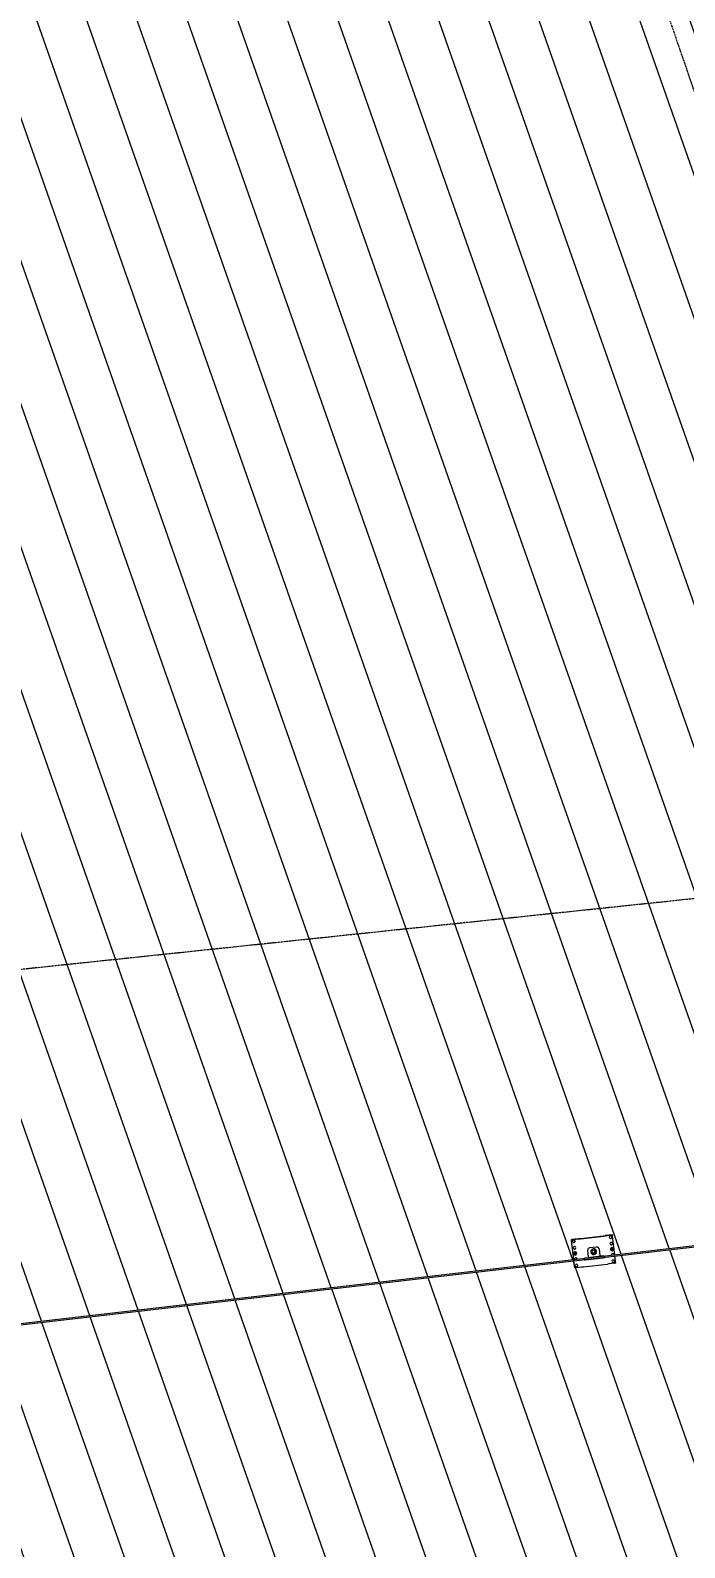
# Model space of a CAD drawing. Header units: millimetres. Extents: x -2355779 to -2216356, y 3874558 to 4068437.
# Drawn here: x -2342895 to -2338298, y 3975290 to 3985942 of the extents above; entities that cross this region are included whole.
import ezdxf

# ---------------------------------------------------------------- set-up
doc = ezdxf.new("R2010")
doc.units = ezdxf.units.MM
doc.linetypes.add('Grid Line', pattern=[21, 12, -3, 3, -3])
for name, color, linetype, lineweight in [('A-ANNO-DIMS', 211, 'Continuous', 5), ('A-ANNO-DIMS-200', 211, 'Continuous', 5), ('A-ROOF-PATT', 132, 'Continuous', 5), ('Q-SPCQ', 91, 'Continuous', 5), ('S-GRID', 1, 'Continuous', 5)]:
    doc.layers.add(name, color=color, linetype=linetype, lineweight=lineweight)
doc.styles.add('Arial', font='arial.ttf', dxfattribs={"height": 500})
doc.dimstyles.new('2_5-Diagonal-_deg_-Decimal_O', dxfattribs={"dimscale": 304.8, "dimtxt": 510.1297, "dimasz": 0.984252, "dimexe": 0.656168, "dimexo": 0.0625, "dimgap": 0.984252, "dimtad": 1, "dimdec": 0, "dimzin": 0, "dimdsep": 46, "dimtxsty": 'Arial', "dimblk1": 'OBLIQUE', "dimblk2": 'OBLIQUE', "dimsah": 1, "dimcen": 0.09, "dimdle": 0.656168, "dimazin": 0, "dimtfac": 1, "dimtdec": 4, "dimtix": 1, "dimtmove": 0, "dimatfit": 3, "dimfxl": 3.28084, "dimfxlon": 1, "dimtvp": 1, "dimtfill": 1, "dimtolj": 1, "dimtzin": 0, "dimlwd": 15, "dimlwe": 15, "dimarcsym": 2})

# ---------------------------------------------------------------- blocks, each defined once
blk = doc.blocks.new('Static Line_Sayfa_Metal Deck_Pan Mount - Up to 15 _ pitch - Max 2 Users-1848369-GA - Part B 6m')
at = {"layer": 'Q-SPCQ'}
for p, q in [((-2316004, 3979980), (-2348376, 3976236)), ((-2348376, 3976228), (-2316003, 3979972)), ((-2339044, 3977459), (-2339094, 3977453)), ((-2339094, 3977453), (-2339044, 3977459)), ((-2339093, 3977443), (-2339094, 3977453)), ((-2339078, 3977310), (-2339093, 3977443)), ((-2339086, 3977437), (-2339086, 3977437)), ((-2339045, 3977458), (-2339084, 3977454)), ((-2339084, 3977454), (-2339047, 3977458)), ((-2339069, 3977443), (-2339069, 3977443)), ((-2339046, 3977458), (-2339032, 3977457)), ((-2339031, 3977458), (-2339044, 3977459)), ((-2339044, 3977459), (-2339044, 3977459)), ((-2339031, 3977457), (-2338867, 3977476)), ((-2338868, 3977476), (-2339030, 3977458)), ((-2338856, 3977480), (-2338867, 3977477)), ((-2338866, 3977477), (-2338854, 3977480)), ((-2338856, 3977480), (-2338806, 3977486)), ((-2338806, 3977486), (-2338856, 3977481)), ((-2338816, 3977485), (-2338855, 3977480)), ((-2338853, 3977481), (-2338816, 3977485)), ((-2338828, 3977467), (-2338828, 3977467)), ((-2338811, 3977473), (-2338811, 3977473)), ((-2338806, 3977486), (-2338806, 3977486)), ((-2338805, 3977476), (-2338806, 3977486)), ((-2338805, 3977478), (-2338805, 3977478)), ((-2338789, 3977343), (-2338805, 3977476)), ((-2339081, 3977392), (-2339081, 3977392)), ((-2339068, 3977361), (-2339073, 3977357)), ((-2339073, 3977358), (-2339068, 3977361)), ((-2339072, 3977352), (-2339073, 3977358)), ((-2339073, 3977357), (-2339072, 3977352)), ((-2339072, 3977352), (-2339067, 3977350)), ((-2339063, 3977358), (-2339068, 3977361)), ((-2339068, 3977361), (-2339068, 3977361)), ((-2339068, 3977361), (-2339063, 3977359)), ((-2339067, 3977350), (-2339062, 3977353)), ((-2339064, 3977398), (-2339064, 3977398)), ((-2339062, 3977353), (-2339063, 3977358)), ((-2338869, 3977338), (-2338995, 3977323)), ((-2338994, 3977310), (-2338868, 3977325)), ((-2338973, 3977329), (-2338979, 3977378)), ((-2338916, 3977400), (-2338966, 3977394)), ((-2338916, 3977400), (-2338966, 3977395)), ((-2338956, 3977361), (-2338956, 3977361)), ((-2338949, 3977364), (-2338948, 3977363)), ((-2338947, 3977364), (-2338947, 3977364)), ((-2338928, 3977370), (-2338928, 3977370)), ((-2338926, 3977371), (-2338926, 3977371)), ((-2338919, 3977374), (-2338919, 3977374)), ((-2338900, 3977390), (-2338900, 3977390)), ((-2338900, 3977387), (-2338894, 3977338)), ((-2338869, 3977338), (-2338867, 3977338)), ((-2338868, 3977325), (-2338866, 3977326)), ((-2338863, 3977337), (-2338867, 3977338)), ((-2338866, 3977326), (-2338862, 3977327)), ((-2338822, 3977422), (-2338822, 3977422)), ((-2338810, 3977391), (-2338815, 3977387)), ((-2338815, 3977387), (-2338814, 3977382)), ((-2338810, 3977391), (-2338814, 3977387)), ((-2338814, 3977387), (-2338814, 3977382)), ((-2338814, 3977382), (-2338809, 3977379)), ((-2338813, 3977342), (-2338813, 3977342)), ((-2338813, 3977342), (-2338813, 3977342)), ((-2338805, 3977389), (-2338810, 3977391)), ((-2338805, 3977388), (-2338810, 3977391)), ((-2338810, 3977391), (-2338810, 3977391)), ((-2338809, 3977379), (-2338804, 3977383)), ((-2338805, 3977428), (-2338805, 3977428)), ((-2338804, 3977383), (-2338805, 3977388)), ((-2338796, 3977348), (-2338796, 3977348)), ((-2338784, 3977298), (-2338789, 3977338)), ((-2339072, 3977264), (-2339077, 3977305)), ((-2339072, 3977313), (-2339071, 3977312)), ((-2339072, 3977313), (-2339072, 3977313)), ((-2339071, 3977254), (-2339072, 3977264)), ((-2339072, 3977262), (-2339072, 3977262)), ((-2339062, 3977255), (-2339071, 3977254)), ((-2339066, 3977267), (-2339066, 3977267)), ((-2339024, 3977260), (-2339061, 3977255)), ((-2339055, 3977318), (-2339055, 3977319)), ((-2339049, 3977273), (-2339049, 3977273)), ((-2339010, 3977259), (-2339023, 3977260)), ((-2338844, 3977278), (-2339009, 3977259)), ((-2338998, 3977323), (-2339002, 3977321)), ((-2339001, 3977311), (-2338996, 3977310)), ((-2338995, 3977323), (-2338998, 3977323)), ((-2338994, 3977310), (-2338996, 3977310)), ((-2338831, 3977282), (-2338843, 3977278)), ((-2338793, 3977286), (-2338830, 3977282)), ((-2338808, 3977297), (-2338808, 3977297)), ((-2338783, 3977288), (-2338792, 3977287)), ((-2338791, 3977303), (-2338791, 3977303)), ((-2338783, 3977288), (-2338784, 3977298))]:
    blk.add_line(p, q, dxfattribs=at)
at = {"layer": 'Q-SPCQ', "flags": 128}
for points in [[(-2339086, 3977437), (-2339086, 3977437), (-2339086, 3977437), (-2339085, 3977436), (-2339085, 3977436), (-2339085, 3977436), (-2339085, 3977435), (-2339085, 3977435), (-2339085, 3977435), (-2339084, 3977434), (-2339084, 3977434), (-2339084, 3977434), (-2339084, 3977434), (-2339083, 3977433), (-2339083, 3977433), (-2339083, 3977433), (-2339082, 3977433), (-2339082, 3977433), (-2339082, 3977432), (-2339082, 3977432), (-2339081, 3977432), (-2339081, 3977432), (-2339081, 3977432), (-2339080, 3977432), (-2339080, 3977432), (-2339079, 3977431), (-2339079, 3977431), (-2339079, 3977431), (-2339078, 3977431), (-2339078, 3977431), (-2339078, 3977431), (-2339077, 3977431), (-2339077, 3977431), (-2339077, 3977431), (-2339076, 3977431)], [(-2339076, 3977431), (-2339076, 3977431), (-2339076, 3977431), (-2339075, 3977431), (-2339075, 3977432), (-2339075, 3977432), (-2339074, 3977432), (-2339074, 3977432), (-2339074, 3977432), (-2339073, 3977432), (-2339073, 3977432), (-2339073, 3977433), (-2339072, 3977433), (-2339072, 3977433), (-2339072, 3977433), (-2339072, 3977433), (-2339071, 3977434), (-2339071, 3977434), (-2339071, 3977434), (-2339071, 3977434), (-2339070, 3977435), (-2339070, 3977435), (-2339070, 3977435), (-2339070, 3977436), (-2339069, 3977436), (-2339069, 3977436), (-2339069, 3977437), (-2339069, 3977437), (-2339069, 3977437), (-2339069, 3977438), (-2339069, 3977438), (-2339069, 3977438), (-2339069, 3977439), (-2339068, 3977439), (-2339068, 3977439), (-2339068, 3977440), (-2339068, 3977440), (-2339068, 3977440), (-2339068, 3977441), (-2339068, 3977441), (-2339068, 3977442), (-2339069, 3977442), (-2339069, 3977442), (-2339069, 3977443), (-2339069, 3977443), (-2339069, 3977443)], [(-2338828, 3977467), (-2338828, 3977467), (-2338827, 3977466), (-2338827, 3977466), (-2338827, 3977466), (-2338827, 3977466), (-2338827, 3977465), (-2338826, 3977465), (-2338826, 3977465), (-2338826, 3977464), (-2338826, 3977464), (-2338826, 3977464), (-2338825, 3977464), (-2338825, 3977463), (-2338825, 3977463), (-2338824, 3977463), (-2338824, 3977463), (-2338824, 3977462), (-2338824, 3977462), (-2338823, 3977462), (-2338823, 3977462), (-2338823, 3977462), (-2338822, 3977462), (-2338822, 3977462), (-2338822, 3977461), (-2338821, 3977461), (-2338821, 3977461), (-2338821, 3977461), (-2338820, 3977461), (-2338820, 3977461), (-2338819, 3977461), (-2338819, 3977461), (-2338819, 3977461), (-2338818, 3977461), (-2338818, 3977461)], [(-2338818, 3977461), (-2338818, 3977461), (-2338817, 3977461), (-2338817, 3977461), (-2338817, 3977461), (-2338816, 3977462), (-2338816, 3977462), (-2338816, 3977462), (-2338815, 3977462), (-2338815, 3977462), (-2338815, 3977462), (-2338814, 3977462), (-2338814, 3977463), (-2338814, 3977463), (-2338814, 3977463), (-2338813, 3977463), (-2338813, 3977464), (-2338813, 3977464), (-2338812, 3977464), (-2338812, 3977464), (-2338812, 3977465), (-2338812, 3977465), (-2338812, 3977465), (-2338811, 3977466), (-2338811, 3977466), (-2338811, 3977466), (-2338811, 3977466), (-2338811, 3977467), (-2338811, 3977467), (-2338811, 3977467), (-2338810, 3977468), (-2338810, 3977468), (-2338810, 3977469), (-2338810, 3977469), (-2338810, 3977469), (-2338810, 3977470), (-2338810, 3977470), (-2338810, 3977470), (-2338810, 3977471), (-2338810, 3977471), (-2338810, 3977471), (-2338810, 3977472), (-2338810, 3977472), (-2338810, 3977472), (-2338811, 3977473), (-2338811, 3977473)], [(-2339081, 3977392), (-2339081, 3977392), (-2339080, 3977391), (-2339080, 3977391), (-2339080, 3977391), (-2339080, 3977390), (-2339080, 3977390), (-2339080, 3977390), (-2339079, 3977389), (-2339079, 3977389), (-2339079, 3977389), (-2339079, 3977389), (-2339078, 3977388), (-2339078, 3977388), (-2339078, 3977388), (-2339078, 3977388), (-2339077, 3977387), (-2339077, 3977387), (-2339077, 3977387), (-2339076, 3977387), (-2339076, 3977387), (-2339076, 3977387), (-2339075, 3977386), (-2339075, 3977386), (-2339075, 3977386), (-2339074, 3977386), (-2339074, 3977386), (-2339074, 3977386), (-2339073, 3977386), (-2339073, 3977386), (-2339072, 3977386), (-2339072, 3977386), (-2339072, 3977386), (-2339071, 3977386), (-2339071, 3977386)], [(-2339071, 3977386), (-2339071, 3977386), (-2339070, 3977386), (-2339070, 3977386), (-2339070, 3977386), (-2339069, 3977386), (-2339069, 3977386), (-2339069, 3977387), (-2339068, 3977387), (-2339068, 3977387), (-2339068, 3977387), (-2339067, 3977387), (-2339067, 3977387), (-2339067, 3977388), (-2339067, 3977388), (-2339066, 3977388), (-2339066, 3977388), (-2339066, 3977389), (-2339066, 3977389), (-2339065, 3977389), (-2339065, 3977389), (-2339065, 3977390), (-2339065, 3977390), (-2339064, 3977390), (-2339064, 3977391), (-2339064, 3977391), (-2339064, 3977391), (-2339064, 3977392), (-2339064, 3977392), (-2339064, 3977392), (-2339063, 3977393), (-2339063, 3977393), (-2339063, 3977393), (-2339063, 3977394), (-2339063, 3977394), (-2339063, 3977394), (-2339063, 3977395), (-2339063, 3977395), (-2339063, 3977395), (-2339063, 3977396), (-2339063, 3977396), (-2339063, 3977397), (-2339063, 3977397), (-2339063, 3977397), (-2339064, 3977398), (-2339064, 3977398)], [(-2338948, 3977363), (-2338948, 3977363), (-2338948, 3977362), (-2338948, 3977362), (-2338948, 3977361), (-2338947, 3977361), (-2338947, 3977361), (-2338947, 3977360), (-2338947, 3977360), (-2338946, 3977359), (-2338946, 3977359), (-2338946, 3977359), (-2338945, 3977358), (-2338945, 3977358), (-2338945, 3977358), (-2338944, 3977358), (-2338944, 3977357), (-2338944, 3977357), (-2338943, 3977357), (-2338943, 3977357), (-2338942, 3977356), (-2338942, 3977356), (-2338941, 3977356), (-2338941, 3977356), (-2338941, 3977356), (-2338940, 3977356), (-2338940, 3977356), (-2338939, 3977355), (-2338939, 3977355), (-2338938, 3977355), (-2338938, 3977355), (-2338937, 3977355), (-2338937, 3977355), (-2338936, 3977355), (-2338936, 3977355)], [(-2338947, 3977364), (-2338946, 3977363), (-2338946, 3977363), (-2338946, 3977363), (-2338946, 3977362), (-2338946, 3977362), (-2338945, 3977362), (-2338945, 3977361), (-2338945, 3977361), (-2338945, 3977361), (-2338945, 3977360), (-2338944, 3977360), (-2338944, 3977360), (-2338944, 3977360), (-2338943, 3977359), (-2338943, 3977359), (-2338943, 3977359), (-2338942, 3977359), (-2338942, 3977358), (-2338942, 3977358), (-2338941, 3977358), (-2338941, 3977358), (-2338941, 3977358), (-2338940, 3977358), (-2338940, 3977358), (-2338940, 3977357), (-2338939, 3977357), (-2338939, 3977357), (-2338938, 3977357), (-2338938, 3977357), (-2338938, 3977357), (-2338937, 3977357), (-2338937, 3977357), (-2338937, 3977357), (-2338936, 3977357)], [(-2338936, 3977355), (-2338936, 3977355), (-2338935, 3977356), (-2338935, 3977356), (-2338934, 3977356), (-2338934, 3977356), (-2338933, 3977356), (-2338933, 3977356), (-2338932, 3977356), (-2338932, 3977357), (-2338932, 3977357), (-2338931, 3977357), (-2338931, 3977357), (-2338930, 3977358), (-2338930, 3977358), (-2338930, 3977358), (-2338929, 3977359), (-2338929, 3977359), (-2338929, 3977359), (-2338928, 3977360), (-2338928, 3977360), (-2338928, 3977360), (-2338928, 3977361), (-2338927, 3977361), (-2338927, 3977361), (-2338927, 3977362), (-2338927, 3977362), (-2338926, 3977363), (-2338926, 3977363), (-2338926, 3977364), (-2338926, 3977364), (-2338926, 3977365), (-2338926, 3977365), (-2338926, 3977365), (-2338926, 3977366), (-2338926, 3977366), (-2338926, 3977367), (-2338926, 3977367), (-2338926, 3977368), (-2338926, 3977368), (-2338926, 3977369), (-2338926, 3977369), (-2338926, 3977370), (-2338926, 3977370), (-2338926, 3977371), (-2338926, 3977371)], [(-2338936, 3977357), (-2338936, 3977357), (-2338935, 3977357), (-2338935, 3977357), (-2338935, 3977358), (-2338934, 3977358), (-2338934, 3977358), (-2338934, 3977358), (-2338933, 3977358), (-2338933, 3977358), (-2338933, 3977358), (-2338932, 3977359), (-2338932, 3977359), (-2338932, 3977359), (-2338931, 3977359), (-2338931, 3977360), (-2338931, 3977360), (-2338930, 3977360), (-2338930, 3977360), (-2338930, 3977361), (-2338930, 3977361), (-2338929, 3977361), (-2338929, 3977362), (-2338929, 3977362), (-2338929, 3977362), (-2338929, 3977363), (-2338928, 3977363), (-2338928, 3977363), (-2338928, 3977364), (-2338928, 3977364), (-2338928, 3977364), (-2338928, 3977365), (-2338928, 3977365), (-2338928, 3977366), (-2338928, 3977366), (-2338928, 3977366), (-2338928, 3977367), (-2338928, 3977367), (-2338928, 3977368), (-2338928, 3977368), (-2338928, 3977368), (-2338928, 3977369), (-2338928, 3977369), (-2338928, 3977369), (-2338928, 3977370), (-2338928, 3977370)], [(-2338822, 3977422), (-2338822, 3977421), (-2338822, 3977421), (-2338822, 3977421), (-2338822, 3977420), (-2338822, 3977420), (-2338821, 3977420), (-2338821, 3977420), (-2338821, 3977419), (-2338821, 3977419), (-2338821, 3977419), (-2338820, 3977418), (-2338820, 3977418), (-2338820, 3977418), (-2338820, 3977418), (-2338819, 3977417), (-2338819, 3977417), (-2338819, 3977417), (-2338818, 3977417), (-2338818, 3977417), (-2338818, 3977417), (-2338817, 3977416), (-2338817, 3977416), (-2338817, 3977416), (-2338816, 3977416), (-2338816, 3977416), (-2338816, 3977416), (-2338815, 3977416), (-2338815, 3977416), (-2338815, 3977416), (-2338814, 3977416), (-2338814, 3977416), (-2338813, 3977416), (-2338813, 3977416), (-2338813, 3977416)], [(-2338813, 3977416), (-2338813, 3977416), (-2338812, 3977416), (-2338812, 3977416), (-2338811, 3977416), (-2338811, 3977416), (-2338811, 3977416), (-2338810, 3977416), (-2338810, 3977417), (-2338810, 3977417), (-2338809, 3977417), (-2338809, 3977417), (-2338809, 3977417), (-2338809, 3977417), (-2338808, 3977418), (-2338808, 3977418), (-2338808, 3977418), (-2338808, 3977418), (-2338807, 3977419), (-2338807, 3977419), (-2338807, 3977419), (-2338807, 3977420), (-2338806, 3977420), (-2338806, 3977420), (-2338806, 3977420), (-2338806, 3977421), (-2338806, 3977421), (-2338806, 3977421), (-2338805, 3977422), (-2338805, 3977422), (-2338805, 3977422), (-2338805, 3977423), (-2338805, 3977423), (-2338805, 3977424), (-2338805, 3977424), (-2338805, 3977424), (-2338805, 3977425), (-2338805, 3977425), (-2338805, 3977425), (-2338805, 3977426), (-2338805, 3977426), (-2338805, 3977426), (-2338805, 3977427), (-2338805, 3977427), (-2338805, 3977427), (-2338805, 3977428)], [(-2338796, 3977344), (-2338796, 3977344), (-2338796, 3977344), (-2338796, 3977345), (-2338796, 3977345), (-2338796, 3977346), (-2338796, 3977346), (-2338796, 3977346), (-2338796, 3977347), (-2338796, 3977347), (-2338796, 3977347), (-2338796, 3977348), (-2338796, 3977348), (-2338796, 3977348)], [(-2339066, 3977267), (-2339066, 3977267), (-2339066, 3977266), (-2339066, 3977266), (-2339066, 3977266), (-2339066, 3977265), (-2339065, 3977265), (-2339065, 3977265), (-2339065, 3977265), (-2339065, 3977264), (-2339064, 3977264), (-2339064, 3977264), (-2339064, 3977264), (-2339064, 3977263), (-2339063, 3977263), (-2339063, 3977263), (-2339063, 3977263), (-2339063, 3977262), (-2339062, 3977262), (-2339062, 3977262), (-2339062, 3977262), (-2339061, 3977262), (-2339061, 3977262), (-2339061, 3977262), (-2339060, 3977261), (-2339060, 3977261), (-2339060, 3977261), (-2339059, 3977261), (-2339059, 3977261), (-2339058, 3977261), (-2339058, 3977261), (-2339058, 3977261), (-2339057, 3977261), (-2339057, 3977261), (-2339057, 3977261)], [(-2339057, 3977261), (-2339056, 3977261), (-2339056, 3977261), (-2339056, 3977261), (-2339055, 3977261), (-2339055, 3977262), (-2339055, 3977262), (-2339054, 3977262), (-2339054, 3977262), (-2339054, 3977262), (-2339053, 3977262), (-2339053, 3977262), (-2339053, 3977263), (-2339052, 3977263), (-2339052, 3977263), (-2339052, 3977263), (-2339052, 3977264), (-2339051, 3977264), (-2339051, 3977264), (-2339051, 3977264), (-2339051, 3977265), (-2339050, 3977265), (-2339050, 3977265), (-2339050, 3977266), (-2339050, 3977266), (-2339050, 3977266), (-2339050, 3977266), (-2339049, 3977267), (-2339049, 3977267), (-2339049, 3977267), (-2339049, 3977268), (-2339049, 3977268), (-2339049, 3977269), (-2339049, 3977269), (-2339049, 3977269), (-2339049, 3977270), (-2339049, 3977270), (-2339049, 3977270), (-2339049, 3977271), (-2339049, 3977271), (-2339049, 3977271), (-2339049, 3977272), (-2339049, 3977272), (-2339049, 3977272), (-2339049, 3977273), (-2339049, 3977273)], [(-2339054, 3977314), (-2339054, 3977314), (-2339054, 3977315), (-2339054, 3977315), (-2339054, 3977315), (-2339054, 3977316), (-2339054, 3977316), (-2339054, 3977316), (-2339054, 3977317), (-2339054, 3977317), (-2339054, 3977317), (-2339054, 3977318), (-2339054, 3977318), (-2339055, 3977318)], [(-2338808, 3977297), (-2338808, 3977297), (-2338808, 3977296), (-2338808, 3977296), (-2338807, 3977296), (-2338807, 3977295), (-2338807, 3977295), (-2338807, 3977295), (-2338807, 3977294), (-2338806, 3977294), (-2338806, 3977294), (-2338806, 3977294), (-2338806, 3977293), (-2338805, 3977293), (-2338805, 3977293), (-2338805, 3977293), (-2338805, 3977293), (-2338804, 3977292), (-2338804, 3977292), (-2338804, 3977292), (-2338803, 3977292), (-2338803, 3977292), (-2338803, 3977292), (-2338802, 3977291), (-2338802, 3977291), (-2338802, 3977291), (-2338801, 3977291), (-2338801, 3977291), (-2338801, 3977291), (-2338800, 3977291), (-2338800, 3977291), (-2338800, 3977291), (-2338799, 3977291), (-2338799, 3977291), (-2338799, 3977291)], [(-2338799, 3977291), (-2338798, 3977291), (-2338798, 3977291), (-2338797, 3977291), (-2338797, 3977291), (-2338797, 3977291), (-2338796, 3977292), (-2338796, 3977292), (-2338796, 3977292), (-2338795, 3977292), (-2338795, 3977292), (-2338795, 3977292), (-2338795, 3977293), (-2338794, 3977293), (-2338794, 3977293), (-2338794, 3977293), (-2338793, 3977293), (-2338793, 3977294), (-2338793, 3977294), (-2338793, 3977294), (-2338792, 3977294), (-2338792, 3977295), (-2338792, 3977295), (-2338792, 3977295), (-2338792, 3977296), (-2338791, 3977296), (-2338791, 3977296), (-2338791, 3977297), (-2338791, 3977297), (-2338791, 3977297), (-2338791, 3977298), (-2338791, 3977298), (-2338791, 3977298), (-2338791, 3977299), (-2338791, 3977299), (-2338791, 3977299), (-2338791, 3977300), (-2338791, 3977300), (-2338791, 3977301), (-2338791, 3977301), (-2338791, 3977301), (-2338791, 3977302), (-2338791, 3977302), (-2338791, 3977302), (-2338791, 3977303), (-2338791, 3977303)]]:
    blk.add_lwpolyline(points, dxfattribs=at)
at = {"layer": 'Q-SPCQ'}
for centre, major_axis, ratio, start_param, end_param in [((-2339083, 3977444), (9.43, 3.32), 0.99863, 1.347635, 2.918431), ((-2339083, 3977444), (9.43, 3.32), 0.99863, 1.347635, 2.918431), ((-2339077, 3977440), (8.49, 2.98), 0.99863, 1.347635, 3.141593), ((-2339077, 3977440), (8.49, 2.98), 0.99863, 3.502719, 4.489228), ((-2339077, 3977440), (8.49, 2.98), 0.99863, 0.300437, 1.347635), ((-2339077, 3977440), (8.49, 2.98), 0.99863, 4.489228, 5.408181), ((-2339077, 3977440), (8.49, 2.98), 0.99863, 5.536425, 6.283185), ((-2339047, 3977458), (0.993, 0.114), 0.051038, 0.263758, 1.582394), ((-2339045, 3977458), (0.993, 0.114), 0.051038, 0.263758, 1.582394), ((-2339031, 3977457), (0.993, 0.114), 0.051038, 3.40535, 4.723987), ((-2339030, 3977458), (0.993, 0.114), 0.051038, 3.40535, 4.723987), ((-2338868, 3977476), (0.993, 0.114), 0.051038, 4.723987, 6.042624), ((-2338867, 3977476), (0.993, 0.114), 0.051038, 4.723987, 6.042624), ((-2338855, 3977480), (0.993, 0.114), 0.051038, 1.582394, 1.802167), ((-2338853, 3977481), (0.993, 0.114), 0.051038, 1.582394, 2.901031), ((-2338819, 3977470), (8.49, 2.98), 0.99863, 1.347635, 3.44203), ((-2338819, 3977470), (8.49, 2.98), 0.99863, 3.541054, 4.489228), ((-2338814, 3977425), (8.49, 2.98), 0.99863, 1.347635, 3.44203), ((-2338819, 3977470), (8.49, 2.98), 0.99863, 5.536425, 7.63082), ((-2338819, 3977470), (8.49, 2.98), 0.99863, 4.489228, 5.459951), ((-2338815, 3977475), (9.43, 3.32), 0.99863, 0.038638, 1.347635), ((-2338815, 3977475), (9.43, 3.32), 0.99863, 6.060024, 7.63082), ((-2338814, 3977425), (8.49, 2.98), 0.99863, 5.536425, 7.63082), ((-2339072, 3977395), (8.49, 2.98), 0.99863, 1.347635, 3.141593), ((-2339072, 3977395), (8.49, 2.98), 0.99863, 3.502719, 4.489228), ((-2339068, 3977355), (10.4, 3.6), 0.99863, 1.347635, 4.489228), ((-2339072, 3977395), (8.49, 2.98), 0.99863, 0.300437, 1.347635), ((-2339063, 3977316), (8.49, 2.98), 0.99863, 1.347635, 3.141593), ((-2339072, 3977395), (8.49, 2.98), 0.99863, 4.489228, 5.408181), ((-2339068, 3977355), (10.4, 3.6), 0.99863, 4.489228, 7.63082), ((-2339072, 3977395), (8.49, 2.98), 0.99863, 5.536425, 6.283185), ((-2339063, 3977316), (8.49, 2.98), 0.99863, 5.607338, 7.63082), ((-2338964, 3977380), (14.2, 5), 0.99863, 1.347635, 2.918431), ((-2338964, 3977380), (14.2, 5), 0.99863, 1.347635, 2.918431), ((-2338973, 3977329), (-0.46, 3.97), 0.011583, 1.519733, 2.56693), ((-2338938, 3977368), (18.8, 6.6), 0.99863, 1.347635, 3.70383), ((-2338938, 3977367), (18.8, 6.6), 0.99863, 1.347635, 4.489228), ((-2338938, 3977367), (11.1, 3.9), 0.99863, 1.347635, 4.489228), ((-2338938, 3977368), (18.8, 6.6), 0.99863, 6.060024, 7.63082), ((-2338938, 3977367), (18.8, 6.6), 0.99863, 4.489228, 7.63082), ((-2338938, 3977367), (11.1, 3.9), 0.99863, 4.489228, 7.63082), ((-2338914, 3977385), (14.2, 5), 0.99863, 6.060024, 7.63082), ((-2338915, 3977385), (14.2, 5), 0.99863, 0.038638, 1.347635), ((-2338915, 3977385), (14.2, 5), 0.99863, 6.060024, 6.283185), ((-2338894, 3977338), (-0.46, 3.97), 0.011583, 1.519733, 2.56693), ((-2338862, 3977332), (-0.6, 5.18), 0.011583, 4.675347, 6.280452), ((-2338862, 3977332), (-0.6, 5.18), 0.011583, 0, 0.472535), ((-2338862, 3977332), (-0.6, 5.18), 0.011583, 3.144326, 4.661325), ((-2338862, 3977332), (-0.6, 5.18), 0.011583, 2.56693, 3.141593), ((-2338814, 3977425), (8.49, 2.98), 0.99863, 3.541054, 4.489228), ((-2338809, 3977385), (10.4, 3.6), 0.99863, 1.347635, 4.489228), ((-2338805, 3977345), (8.49, 2.98), 0.99863, 1.347635, 3.141593), ((-2338814, 3977425), (8.49, 2.98), 0.99863, 4.489228, 5.408181), ((-2338809, 3977385), (10.4, 3.6), 0.99863, 4.489228, 7.63082), ((-2338805, 3977345), (8.49, 2.98), 0.99863, 0.300437, 1.347635), ((-2338805, 3977345), (8.49, 2.98), 0.99863, 5.606027, 6.283185), ((-2339062, 3977265), (9.43, 3.32), 0.99863, 2.918431, 4.489228), ((-2339058, 3977270), (8.49, 2.98), 0.99863, 1.347635, 3.44203), ((-2339062, 3977265), (9.43, 3.32), 0.99863, 3.965629, 4.227428), ((-2339058, 3977270), (8.49, 2.98), 0.99863, 3.502719, 4.489228), ((-2339058, 3977270), (8.49, 2.98), 0.99863, 5.536425, 7.63082), ((-2339058, 3977270), (8.49, 2.98), 0.99863, 4.489228, 5.459951), ((-2339024, 3977260), (0.993, 0.114), 0.051038, 0.263758, 1.582394), ((-2339009, 3977259), (0.993, 0.114), 0.051038, 3.40535, 4.723987), ((-2339001, 3977316), (-0.6, 5.18), 0.011583, 0.002734, 0.472535), ((-2339001, 3977316), (-0.6, 5.18), 0.011583, 4.675347, 6.283185), ((-2339001, 3977316), (-0.6, 5.18), 0.011583, 3.141593, 4.661325), ((-2339001, 3977316), (-0.6, 5.18), 0.011583, 2.56693, 3.138859), ((-2338844, 3977278), (0.993, 0.114), 0.051038, 4.723987, 6.042624), ((-2338830, 3977282), (0.993, 0.114), 0.051038, 1.582394, 2.901031), ((-2338800, 3977300), (8.49, 2.98), 0.99863, 1.347635, 3.141593), ((-2338800, 3977300), (8.49, 2.98), 0.99863, 3.502719, 4.489228), ((-2338800, 3977300), (8.49, 2.98), 0.99863, 0.300437, 1.347635), ((-2338800, 3977300), (8.49, 2.98), 0.99863, 4.489228, 5.408181), ((-2338794, 3977296), (9.43, 3.32), 0.99863, 4.489228, 6.060024), ((-2338800, 3977300), (8.49, 2.98), 0.99863, 5.536425, 6.283185), ((-2338794, 3977296), (9.43, 3.32), 0.99863, 4.751027, 6.060024)]:
    blk.add_ellipse(centre, major_axis=major_axis, ratio=ratio, start_param=start_param, end_param=end_param, dxfattribs=at)
for points in [[(-2339073, 3977358), (-2339073, 3977357), (-2339072, 3977355), (-2339072, 3977353), (-2339072, 3977352)], [(-2339063, 3977359), (-2339064, 3977359), (-2339066, 3977360), (-2339067, 3977361), (-2339068, 3977361)], [(-2338814, 3977382), (-2338814, 3977383), (-2338814, 3977385), (-2338814, 3977387), (-2338815, 3977387)], [(-2338810, 3977391), (-2338809, 3977391), (-2338807, 3977390), (-2338806, 3977389), (-2338805, 3977389)]]:
    blk.add_open_spline(points, degree=3, dxfattribs=at)
blk = doc.blocks.new('DIMBLOCK2-GA - Part B 6m')
at = {"layer": 'A-ANNO-DIMS-200', "lineweight": 15}
for p, q in [((-2337980, 4048142), (-2338057, 4048493)), ((-2337980, 4048142), (-2337866, 4048320)), ((-2337980, 4048142), (-2338095, 4047963)), ((-2337980, 4048142), (-2337980, 4048142)), ((-2337980, 4048142), (-2337938, 4047946)), ((-2348008, 4045641), (-2348105, 4045988)), ((-2348008, 4045641), (-2347904, 4045826)), ((-2348008, 4045641), (-2348112, 4045457)), ((-2348008, 4045641), (-2347954, 4045449))]:
    blk.add_line(p, q, dxfattribs=at)
for start, end in [(102.26992, 105.7319), (102.33441, 105.66741)]:
    blk.add_arc((-2300024, 3874558), 177685, start, end, dxfattribs=at)
at = {"layer": 'A-ANNO-DIMS-200', "color": 0, "lineweight": 15, "insert": (-2344034, 4047688), "char_height": 500, "width": 1958.9, "attachment_point": 1, "rotation": 14.0009, "line_spacing_factor": 0.941778, "style": 'Arial', "bg_fill": 3, "box_fill_scale": 1.25, "bg_fill_color": 256, "bg_fill_true_color": 13158600, "bg_fill_transparency": 0}
blk.add_mtext('3.33°', dxfattribs=at)
blk = doc.blocks.new('_Oblique')
at = {"color": 0, "linetype": 'ByBlock', "lineweight": -2}
blk.add_line((-0.5, -0.5), (0.5, 0.5), dxfattribs=at)

msp = doc.modelspace()

# ---------------------------------------------------------------- hatches: boundary and pattern name
at = {"layer": 'A-ROOF-PATT'}
h = msp.add_hatch(dxfattribs=at)
h.set_pattern_fill('FP_4', color=256, style=0, pattern_type=2)
h.set_pattern_definition([(109.367, (-4018.33, 11431.97), (-314.1568, -110.428734), [])])
h.paths.add_polyline_path([(-2352562.9, 3967433.9), (-2298471.9, 3967434.6), (-2305717.9, 3993269.2), (-2317088.1, 3995686), (-2318295.3, 3999191.8), (-2318276.8, 3999198), (-2317990.3, 3999297.2), (-2319737.4, 3999020.5), (-2318990.1, 3994314.6), (-2318988.5, 3994311.3), (-2318969.6, 3994178.2), (-2318969.6, 3994172.8), (-2318935.7, 3993965.6), (-2318889.7, 3993781.2), (-2318906.9, 3993777), (-2318877.5, 3993591.4), (-2319973, 3993338.7), (-2319896.7, 3993032.7), (-2318831, 3993296.2), (-2318742.7, 3992936.6), (-2339240.9, 3987830.5), (-2339329.9, 3988189.8), (-2329605.1, 3990613.3), (-2329686.5, 3990939.8), (-2338999.4, 3988618.9), (-2338994.7, 3988605.2), (-2339351.2, 3988485.4), (-2339348, 3988476.3), (-2339418.8, 3988454.3), (-2339421.5, 3988456.8), (-2339429.3, 3988456.2), (-2341201.2, 3993601.8), (-2352562.9, 3989688.5), (-2352562.9, 3975751.6), (-2350541.4, 3975985.4), (-2350556.5, 3976127.1), (-2350507.9, 3976132.3), (-2350495.8, 3976129.7), (-2350495.1, 3976131.6), (-2350329.4, 3976150.1), (-2350329.4, 3976150.7), (-2350307.6, 3976155.9), (-2350269.5, 3976159.1), (-2350253.3, 3976018.8), (-2344809.5, 3976648.4), (-2344824.6, 3976790), (-2344776.1, 3976795.3), (-2344764, 3976792.6), (-2344763.2, 3976794.5), (-2344597.6, 3976813), (-2344597.6, 3976813.7), (-2344575.7, 3976818.8), (-2344537.6, 3976822), (-2344521.5, 3976681.7), (-2339077.7, 3977311.3), (-2339092.8, 3977453), (-2339044.3, 3977458.2), (-2339032.2, 3977455.6), (-2339031.4, 3977457.4), (-2338865.8, 3977475.9), (-2338865.8, 3977476.6), (-2338843.9, 3977481.8), (-2338805.8, 3977484.9), (-2338789.6, 3977344.6), (-2333345.9, 3977974.2), (-2333361, 3978115.9), (-2333312.4, 3978121.1), (-2333300.3, 3978118.5), (-2333299.6, 3978120.3), (-2333133.9, 3978138.9), (-2333133.9, 3978139.5), (-2333112.1, 3978144.7), (-2333074, 3978147.8), (-2333057.8, 3978007.5), (-2327614, 3978637.1), (-2327629.1, 3978778.8), (-2327580.6, 3978784), (-2327568.5, 3978781.4), (-2327567.7, 3978783.2), (-2327402.1, 3978801.8), (-2327402.1, 3978802.4), (-2327380.2, 3978807.6), (-2327342.1, 3978810.7), (-2327326, 3978670.4), (-2321882.2, 3979300.1), (-2321897.3, 3979441.7), (-2321848.8, 3979447), (-2321836.7, 3979444.3), (-2321835.9, 3979446.2), (-2321670.3, 3979464.7), (-2321670.3, 3979465.4), (-2321648.4, 3979470.5), (-2321610.3, 3979473.7), (-2321594.1, 3979333.4), (-2316150.4, 3979963), (-2316165.5, 3980104.7), (-2316116.9, 3980109.9), (-2316104.8, 3980107.2), (-2316104.1, 3980109.1), (-2315938.4, 3980127.6), (-2315938.4, 3980128.3), (-2315916.6, 3980133.5), (-2315878.4, 3980136.6), (-2315862.3, 3979996.3), (-2310548.2, 3980612.5), (-2310567.3, 3980773.2), (-2310019, 3980836.5), (-2309988.6, 3980571.6), (-2310536.9, 3980508.3), (-2310547.3, 3980604.8), (-2310657.9, 3980591.8), (-2311033.1, 3980548.3), (-2312105.4, 3980424.2), (-2312131.9, 3980421.2), (-2312152.5, 3980418.4), (-2312207.4, 3980411.6), (-2312279.7, 3980403.2), (-2315861.4, 3979988.7), (-2315856.9, 3979939.3), (-2315904.1, 3979933.7), (-2315915.8, 3979931.5), (-2315916.6, 3979929.7), (-2316082.2, 3979911.3), (-2316083.2, 3979910.7), (-2316105, 3979910.5), (-2316144, 3979907.3), (-2316149.5, 3979955), (-2321593.2, 3979325.4), (-2321588.7, 3979276.4), (-2321635.9, 3979270.7), (-2321647.6, 3979268.6), (-2321648.4, 3979266.8), (-2321814, 3979248.4), (-2321814, 3979247.7), (-2321850.1, 3979246), (-2321875.8, 3979244.4), (-2321881.3, 3979292.1), (-2327325, 3978662.5), (-2327320.5, 3978613.4), (-2327367.8, 3978607.8), (-2327379.5, 3978605.7), (-2327380.2, 3978603.9), (-2327545.9, 3978585.4), (-2327545.9, 3978584.7), (-2327582, 3978583.1), (-2327607.6, 3978581.5), (-2327613.1, 3978629.2), (-2333056.9, 3977999.6), (-2333052.4, 3977950.5), (-2333099.6, 3977944.9), (-2333111.3, 3977942.7), (-2333112.1, 3977940.9), (-2333277.7, 3977922.5), (-2333277.7, 3977921.8), (-2333313.8, 3977920.2), (-2333339.5, 3977918.5), (-2333345, 3977966.3), (-2338788.5, 3977335.3), (-2338784.2, 3977287.6), (-2338831.4, 3977282), (-2338843.1, 3977279.8), (-2338843.9, 3977278), (-2339009.5, 3977259.6), (-2339010.6, 3977259), (-2339032.3, 3977258.8), (-2339071.3, 3977255.6), (-2339076.8, 3977303.3), (-2344520.5, 3976673.7), (-2344516, 3976624.7), (-2344563.3, 3976619.1), (-2344575, 3976616.9), (-2344575.7, 3976615.1), (-2344741.4, 3976596.7), (-2344741.4, 3976596), (-2344777.5, 3976594.3), (-2344803.1, 3976592.7), (-2344808.6, 3976640.4), (-2350252.4, 3976010.8), (-2350247.9, 3975961.7), (-2350295.1, 3975956.1), (-2350306.8, 3975954), (-2350307.6, 3975952.2), (-2350473.2, 3975933.8), (-2350473.2, 3975933), (-2350509.3, 3975931.4), (-2350535, 3975929.8), (-2350540.5, 3975977.5), (-2352562.9, 3975743.6), (-2352562.9, 3972012.5)])
h.paths.add_polyline_path([(-2313139.6, 3980303.6), (-2313120.2, 3980306.2), (-2313131.2, 3980304.6)])
h.paths.add_polyline_path([(-2339429.3, 3988462.3), (-2339428.7, 3988464.7), (-2339444.2, 3988505.5), (-2339443.7, 3988504), (-2339429.3, 3988462.4)])
h.paths.add_polyline_path([(-2339352.2, 3988488.3), (-2338998.5, 3988607), (-2339002.3, 3988618.2), (-2339196, 3988572), (-2339214.8, 3988651.2), (-2339028.9, 3988697.5), (-2339030.4, 3988701.8), (-2339027.5, 3988702.8), (-2339026, 3988698.2), (-2325794, 3991995.8), (-2329361.1, 3991171.7), (-2339363.5, 3988679), (-2339409.5, 3988857.3), (-2339471.7, 3988835.4), (-2339353.4, 3988491.9)])
h.paths.add_polyline_path([(-2339530.8, 3988768.8), (-2339531.1, 3988771.3), (-2339531.1, 3988769.8)])
h.paths.add_polyline_path([(-2339476.2, 3988848.3), (-2339406.1, 3988872.5), (-2339398.1, 3988879.7), (-2339398.5, 3988893.4), (-2339554.4, 3989341.2), (-2339558.7, 3989346.1), (-2339571.3, 3989346.1), (-2339639.5, 3989322.6), (-2339482.8, 3988867.7)])
h.paths.add_polyline_path([(-2339346.1, 3988879.2), (-2339265.9, 3988900.1), (-2341051.7, 3993980.5), (-2350565.4, 3990636.5), (-2350557.1, 3990616.7), (-2350553.7, 3990612.9), (-2350543.5, 3990612.9), (-2341066.8, 3993875.9), (-2341004.9, 3993696.2), (-2341042.6, 3993683.2), (-2341034.4, 3993659.3), (-2341122.3, 3993629), (-2339643.8, 3989335.1), (-2339457.1, 3989399.4), (-2339452.8, 3989386.9), (-2339533.9, 3989359), (-2339541.9, 3989351.7), (-2339541.5, 3989338.1), (-2339385.8, 3988890.5), (-2339381.2, 3988885.4), (-2339367.6, 3988885.7), (-2339289.5, 3988912.6), (-2339285.2, 3988900.1), (-2339330, 3988884.7)])
h.paths.add_polyline_path([(-2352562.9, 3989917.4), (-2350574.6, 3990602.2), (-2350568.1, 3990608.4), (-2350568.1, 3990618.2), (-2350574.6, 3990633.2), (-2352562.9, 3989934.3)])
h.paths.add_polyline_path([(-2349820.2, 3989930.1), (-2349848.4, 3989937.7), (-2349871.6, 3989955.5), (-2349886.3, 3989980.9), (-2349890.1, 3990009.9), (-2349882.5, 3990038.1), (-2349864.7, 3990061.3), (-2349839.3, 3990076), (-2349810.3, 3990079.8), (-2349782, 3990072.2), (-2349758.8, 3990054.4), (-2349744.1, 3990027.9), (-2349740.4, 3990000), (-2349748, 3989971.7), (-2349765.8, 3989948.5), (-2349791.1, 3989933.9), (-2349810.3, 3989931.4)])
h.paths.add_polyline_path([(-2345822.6, 3991282.3), (-2345850.9, 3991289.8), (-2345874.1, 3991307.7), (-2345888.7, 3991333), (-2345892.6, 3991362), (-2345885, 3991390.3), (-2345867.1, 3991413.5), (-2345841.8, 3991428.1), (-2345812.8, 3991431.9), (-2345784.5, 3991424.3), (-2345761.3, 3991406.5), (-2345746.7, 3991381.2), (-2345742.9, 3991352.2), (-2345750.5, 3991323.9), (-2345768.3, 3991300.7), (-2345793.6, 3991286.1)])
h.paths.add_polyline_path([(-2341861.1, 3992622), (-2341889.4, 3992629.6), (-2341912.6, 3992647.4), (-2341927.2, 3992672.8), (-2341931, 3992701.8), (-2341921.7, 3992732.3), (-2341905.6, 3992753.2), (-2341880.3, 3992767.9), (-2341851.3, 3992771.7), (-2341823, 3992764.1), (-2341799.8, 3992746.3), (-2341785.2, 3992720.9), (-2341781.4, 3992691.9), (-2341789, 3992663.6), (-2341806.8, 3992640.4), (-2341832.1, 3992625.8)])

# ---------------------------------------------------------------- linework, layer by layer
at = {"layer": 'S-GRID', "linetype": 'Grid Line'}
for p, q in [((-2330549, 3963207.8), (-2354499.1, 4032762.5)), ((-2299241.4, 3983944), (-2353944.7, 3978194.4))]:
    msp.add_line(p, q, dxfattribs=at)

# ---------------------------------------------------------------- block references
at = {"layer": 'Q-SPCQ'}
msp.add_blockref('Static Line_Sayfa_Metal Deck_Pan Mount - Up to 15 _ pitch - Max 2 Users-1848369-GA - Part B 6m', (0, 0), dxfattribs=at)

# ---------------------------------------------------------------- next in the draw order: dimensions: what is measured, and where the dimension line sits
at = {"layer": 'A-ANNO-DIMS', "lineweight": 15}
dim = msp.add_angular_dim_3p(base=(-2341338.9, 4047373.3), center=(-2300023.8, 3874558.4), p1=(-2338057.2, 4048493.2), p2=(-2348105.2, 4045987.8), dimstyle='2_5-Diagonal-_deg_-Decimal_O', override={"dimpost": '<>', "dimfxl": 10355.71416}, dxfattribs=at)
dim.commit()
dim.dimension.update_dxf_attribs({"geometry": 'DIMBLOCK2-GA - Part B 6m', "text_midpoint": (-2343146.8, 4047503.6)})

doc.saveas('drawing.dxf')
